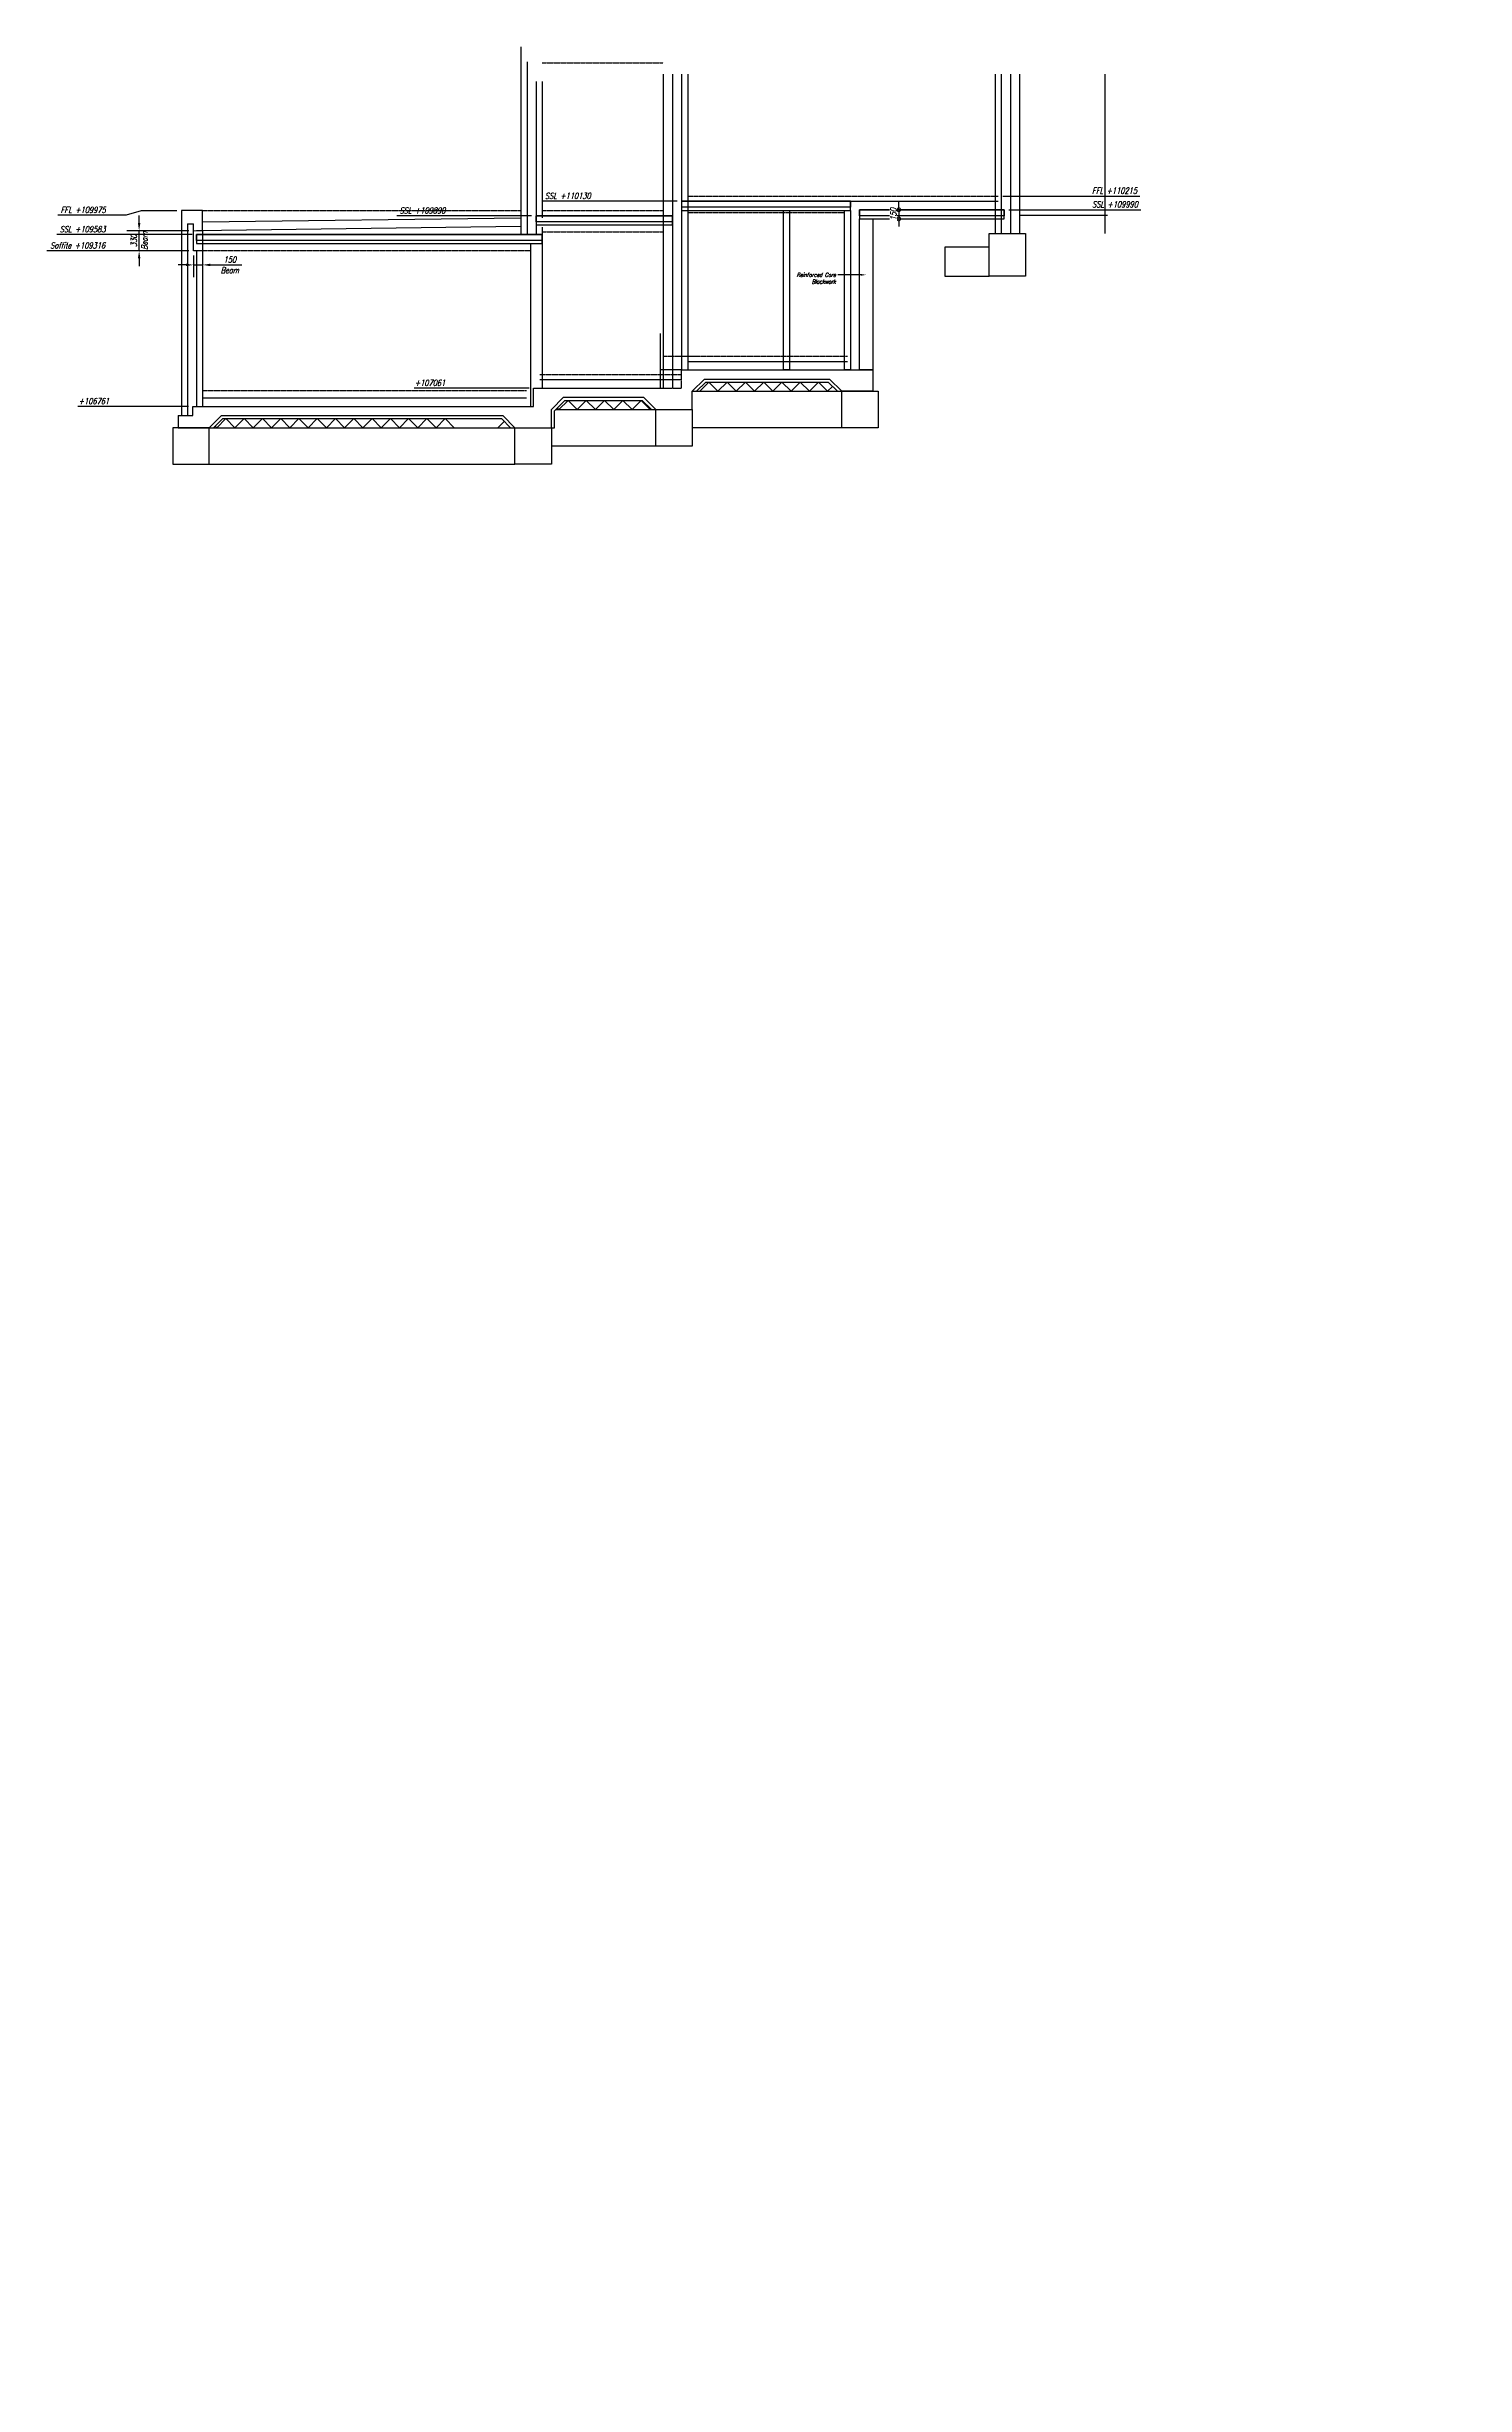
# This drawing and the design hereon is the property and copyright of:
# Model space of a CAD drawing. Header units: millimetres. Extents: x -1094 to 39211, y -128942 to 19617.
# Drawn here: x 15928 to 39211, y -54662 to -16276 of the extents above; entities that cross this region are included whole.
import ezdxf
from ezdxf import colors
from ezdxf.entities.mleader import LeaderData, LeaderLine
from ezdxf.math import Vec2, Vec3

# ---------------------------------------------------------------- set-up
doc = ezdxf.new("R2010")
doc.units = ezdxf.units.MM
doc.linetypes.add('HIDDEN', pattern=[9.525, 6.35, -3.175])
doc.linetypes.add('PHANTOM2', pattern=[1.25, 0.625, -0.125, 0.125, -0.125, 0.125, -0.125])
doc.layers.get('Defpoints').update_dxf_attribs({"color": 41})
for name, color, linetype in [('CHB+00_Dims-GA', 8, 'Continuous'), ('CHB+00_Groundslab', 4, 'Continuous'), ('CHB+00_Levels', 8, 'Continuous'), ('CHB+00_Lintels Over', 9, 'Continuous'), ('CHB+00_Walls-LB Ghost', 252, 'Continuous'), ('CHB+00_Walls-Retaining', 1, 'Continuous'), ('CHB-00_Dims-Foundation', 8, 'Continuous'), ('CHB-00_Foundation', 7, 'Continuous')]:
    doc.layers.add(name, color=color, linetype=linetype)
doc.styles.add('Romans15', font='romans.shx', dxfattribs={"width": 0.8, "oblique": 15})
doc.dimstyles.new('CHB_1-1', dxfattribs={"dimtxt": 2, "dimasz": 2.5, "dimexe": 4, "dimexo": 1.5, "dimgap": 0.75, "dimtad": 1, "dimdec": 0, "dimdsep": 46, "dimtxsty": 'Romans15', "dimcen": 1.5, "dimclrd": 8, "dimclre": 8, "dimclrt": 7, "dimadec": 0, "dimazin": 0, "dimtfac": 1, "dimtdec": 0, "dimtmove": 0, "dimatfit": 3, "dimfxl": 1, "dimarcsym": 0})

# ---------------------------------------------------------------- blocks, each defined once
blk = doc.blocks.new('*U111')
at = {"layer": 'CHB+00_Groundslab', "color": 8}
blk.add_lwpolyline([(-150, -75), (0, 75), (150, -75)], dxfattribs=at)
blk = doc.blocks.new('*U112')
at = {"layer": 'CHB+00_Groundslab', "color": 0, "linetype": 'ByBlock', "lineweight": -2, "transparency": 16777216}
for p in [(0, 0), (300, 0), (600, 0), (900, 0), (1200, 0), (1500, 0), (1800, 0)]:
    blk.add_blockref('*U111', p, dxfattribs=at)
blk = doc.blocks.new('_DotSmall')
at = {"color": 0, "linetype": 'ByBlock', "const_width": 0.5}
blk.add_lwpolyline([(-0.0625, 0, 1), (0.0625, 0, 1)], format="xyb", close=True, dxfattribs=at)
blk = doc.blocks.new('*D125')
at = {"layer": 'CHB+00_Dims-GA', "color": 8, "lineweight": -2, "transparency": 16777216}
for p, q in [((29913, -18952), (29913, -18827)), ((29913, -18952), (29913, -19102)), ((29913, -19102), (29913, -19227))]:
    blk.add_line(p, q, dxfattribs=at)
at = {"layer": 'Defpoints', "color": 0, "transparency": 16777216}
for p in [(30457, -18952), (30457, -19102)]:
    blk.add_point(p, dxfattribs=at)
at = {"layer": 'CHB+00_Dims-GA', "color": 8, "lineweight": -2, "transparency": 16777216, "xscale": 125, "yscale": 125, "zscale": 125}
for p, rotation in [((29913, -18952), 270), ((29913, -19102), 90)]:
    blk.add_blockref('_DotSmall', p, dxfattribs=dict(at, rotation=rotation))
at = {"layer": 'CHB+00_Dims-GA', "color": 7, "transparency": 16777216, "insert": (29825, -19027), "char_height": 100, "attachment_point": 5, "rotation": 90, "style": 'Romans15', "bg_fill": 3, "box_fill_scale": 1.1, "bg_fill_color": 256, "bg_fill_true_color": 13158600, "bg_fill_transparency": 0}
blk.add_mtext('150', dxfattribs=at)
at = {"layer": 'Defpoints', "color": 0, "transparency": 16777216}
blk.add_point((29913, -19102), dxfattribs=at)
blk = doc.blocks.new('*U113')
at = {"layer": 'CHB+00_Groundslab', "color": 8}
blk.add_lwpolyline([(-150, -75), (0, 75), (150, -75)], dxfattribs=at)
blk = doc.blocks.new('*U114')
at = {"layer": 'CHB+00_Groundslab', "color": 0, "linetype": 'ByBlock', "lineweight": -2, "transparency": 16777216}
for p in [(0, 0), (300, 0), (600, 0), (900, 0), (1200, 0)]:
    blk.add_blockref('*U113', p, dxfattribs=at)
blk = doc.blocks.new('*U115')
at = {"layer": 'CHB+00_Groundslab', "color": 8}
blk.add_lwpolyline([(-150, -75), (0, 75), (150, -75)], dxfattribs=at)
blk = doc.blocks.new('*U116')
at = {"layer": 'CHB+00_Groundslab', "color": 0, "linetype": 'ByBlock', "lineweight": -2, "transparency": 16777216}
for p in [(0, 0), (300, 0), (600, 0), (900, 0), (1200, 0), (1500, 0), (1800, 0), (2100, 0), (2400, 0), (2700, 0), (3000, 0), (3300, 0), (3600, 0)]:
    blk.add_blockref('*U115', p, dxfattribs=at)
blk = doc.blocks.new('*D135')
at = {"layer": 'CHB+00_Dims-GA', "color": 8, "linetype": 'Continuous', "lineweight": -2, "transparency": 16777216}
blk.add_line((18252, -22181), (16440, -22181), dxfattribs=at)
at = {"layer": 'Defpoints', "color": 0, "linetype": 'Continuous', "transparency": 16777216}
for p in [(16999, -22181), (18327, -22181), (31350, -128942)]:
    blk.add_point(p, dxfattribs=at)
at = {"layer": 'CHB+00_Dims-GA', "color": 7, "linetype": 'Continuous', "transparency": 16777216, "insert": (16701, -22093), "char_height": 100, "attachment_point": 5, "style": 'Romans15'}
blk.add_mtext('+106761', dxfattribs=at)
blk = doc.blocks.new('*D136')
at = {"layer": 'CHB+00_Dims-GA', "color": 8, "linetype": 'Continuous', "lineweight": -2, "transparency": 16777216}
blk.add_line((23844, -21881), (21957, -21881), dxfattribs=at)
at = {"layer": 'Defpoints', "color": 0, "linetype": 'Continuous', "transparency": 16777216}
for p in [(22516, -21881), (23919, -21881), (36932, -128942)]:
    blk.add_point(p, dxfattribs=at)
at = {"layer": 'CHB+00_Dims-GA', "color": 7, "linetype": 'Continuous', "transparency": 16777216, "insert": (22218, -21793), "char_height": 100, "attachment_point": 5, "style": 'Romans15'}
blk.add_mtext('+107061', dxfattribs=at)
blk = doc.blocks.new('*D160')
at = {"layer": 'CHB+00_Dims-GA', "color": 8, "lineweight": -2, "transparency": 16777216}
for p, q in [((17444, -19171), (17444, -19046)), ((18262, -19296), (17244, -19296)), ((17444, -19626), (17444, -19296)), ((18262, -19626), (17244, -19626)), ((17444, -19751), (17444, -19876))]:
    blk.add_line(p, q, dxfattribs=at)
at = {"layer": 'CHB+00_Dims-GA', "color": 8, "transparency": 16777216}
for points in [[(17424, -19171), (17465, -19171), (17444, -19296)], [(17424, -19751), (17465, -19751), (17444, -19626)]]:
    blk.add_solid(points, dxfattribs=at)
at = {"layer": 'Defpoints', "color": 0, "transparency": 16777216}
for p in [(17444, -19296), (18337, -19296), (18337, -19626)]:
    blk.add_point(p, dxfattribs=at)
at = {"layer": 'CHB+00_Dims-GA', "color": 7, "transparency": 16777216, "char_height": 100, "attachment_point": 5, "rotation": 90, "style": 'Romans15'}
for s, insert in [('330', (17357, -19461)), ('Beam', (17532, -19461))]:
    blk.add_mtext(s, dxfattribs=dict(at, insert=insert))
blk = doc.blocks.new('*D161')
at = {"layer": 'CHB+00_Dims-GA', "color": 8, "lineweight": -2, "transparency": 16777216}
for p, q in [((18212, -19857), (18087, -19857)), ((18337, -19701), (18337, -20057)), ((18337, -19857), (18487, -19857)), ((18487, -19701), (18487, -20057)), ((18612, -19857), (19129, -19857))]:
    blk.add_line(p, q, dxfattribs=at)
at = {"layer": 'CHB+00_Dims-GA', "color": 8, "transparency": 16777216}
for points in [[(18212, -19837), (18212, -19878), (18337, -19857)], [(18612, -19837), (18612, -19878), (18487, -19857)]]:
    blk.add_solid(points, dxfattribs=at)
at = {"layer": 'Defpoints', "color": 0, "transparency": 16777216}
for p in [(18337, -19626), (18487, -19626), (18487, -19857)]:
    blk.add_point(p, dxfattribs=at)
at = {"layer": 'CHB+00_Dims-GA', "color": 7, "transparency": 16777216, "char_height": 100, "attachment_point": 5, "style": 'Romans15'}
for s, insert in [('Beam', (18933, -19945)), ('150', (18933, -19770))]:
    blk.add_mtext(s, dxfattribs=dict(at, insert=insert))
blk = doc.blocks.new('*D141')
at = {"layer": 'CHB+00_Dims-GA', "color": 8, "linetype": 'Continuous', "lineweight": -2, "transparency": 16777216}
blk.add_line((18262, -19626), (15928, -19626), dxfattribs=at)
at = {"layer": 'Defpoints', "color": 0, "linetype": 'Continuous', "transparency": 16777216}
for p in [(16979, -19626), (18337, -19626), (31550, -128942)]:
    blk.add_point(p, dxfattribs=at)
at = {"layer": 'CHB+00_Dims-GA', "color": 7, "linetype": 'Continuous', "transparency": 16777216, "insert": (16435, -19538), "char_height": 100, "attachment_point": 5, "style": 'Romans15'}
blk.add_mtext('Soffite +109316', dxfattribs=at)
blk = doc.blocks.new('*D146')
at = {"layer": 'CHB+00_Dims-GA', "color": 8, "linetype": 'Continuous', "lineweight": -2, "transparency": 16777216}
for p, q in [((17229, -19042), (16111, -19042)), ((17479, -18967), (17229, -19042)), ((18062, -18967), (17479, -18967))]:
    blk.add_line(p, q, dxfattribs=at)
at = {"layer": 'Defpoints', "color": 0, "linetype": 'Continuous', "transparency": 16777216}
for p in [(16979, -19042), (18137, -18967), (31050, -128942)]:
    blk.add_point(p, dxfattribs=at)
at = {"layer": 'CHB+00_Dims-GA', "color": 7, "linetype": 'Continuous', "transparency": 16777216, "insert": (16526, -18954), "char_height": 100, "attachment_point": 5, "style": 'Romans15'}
blk.add_mtext('FFL +109975', dxfattribs=at)
blk = doc.blocks.new('*D147')
at = {"layer": 'CHB+00_Dims-GA', "color": 8, "linetype": 'Continuous', "lineweight": -2, "transparency": 16777216}
blk.add_line((18312, -19358), (16092, -19358), dxfattribs=at)
at = {"layer": 'Defpoints', "color": 0, "linetype": 'Continuous', "transparency": 16777216}
for p in [(16979, -19358), (18387, -19358), (31250, -128942)]:
    blk.add_point(p, dxfattribs=at)
at = {"layer": 'CHB+00_Dims-GA', "color": 7, "linetype": 'Continuous', "transparency": 16777216, "insert": (16517, -19271), "char_height": 100, "attachment_point": 5, "style": 'Romans15'}
blk.add_mtext('SSL +109583', dxfattribs=at)
blk = doc.blocks.new('*D148')
at = {"layer": 'CHB+00_Dims-GA', "color": 8, "linetype": 'Continuous', "lineweight": -2, "transparency": 16777216}
blk.add_line((23887, -19052), (21672, -19052), dxfattribs=at)
at = {"layer": 'Defpoints', "color": 0, "linetype": 'Continuous', "transparency": 16777216}
for p in [(22554, -19052), (23962, -19052), (36825, -128942)]:
    blk.add_point(p, dxfattribs=at)
at = {"layer": 'CHB+00_Dims-GA', "color": 7, "linetype": 'Continuous', "transparency": 16777216, "insert": (22094, -18964), "char_height": 100, "attachment_point": 5, "style": 'Romans15'}
blk.add_mtext('SSL +109890', dxfattribs=at)
blk = doc.blocks.new('*D149')
at = {"layer": 'CHB+00_Dims-GA', "color": 8, "linetype": 'Continuous', "lineweight": -2, "transparency": 16777216}
blk.add_line((26273, -18812), (24058, -18812), dxfattribs=at)
at = {"layer": 'Defpoints', "color": 0, "linetype": 'Continuous', "transparency": 16777216}
for p in [(24940, -18812), (26348, -18812), (39211, -128942)]:
    blk.add_point(p, dxfattribs=at)
at = {"layer": 'CHB+00_Dims-GA', "color": 7, "linetype": 'Continuous', "transparency": 16777216, "insert": (24480, -18724), "char_height": 100, "attachment_point": 5, "style": 'Romans15'}
blk.add_mtext('SSL +110130', dxfattribs=at)
blk = doc.blocks.new('*D150')
at = {"layer": 'CHB+00_Dims-GA', "color": 8, "linetype": 'Continuous', "lineweight": -2, "transparency": 16777216}
blk.add_line((31720, -18952), (33884, -18952), dxfattribs=at)
at = {"layer": 'Defpoints', "color": 0, "linetype": 'Continuous', "transparency": 16777216}
for p in [(31645, -18952), (33002, -18952), (18732, -128942)]:
    blk.add_point(p, dxfattribs=at)
at = {"layer": 'CHB+00_Dims-GA', "color": 7, "linetype": 'Continuous', "transparency": 16777216, "insert": (33462, -18864), "char_height": 100, "attachment_point": 5, "style": 'Romans15'}
blk.add_mtext('SSL +109990', dxfattribs=at)
blk = doc.blocks.new('*D151')
at = {"layer": 'CHB+00_Dims-GA', "color": 8, "linetype": 'Continuous', "lineweight": -2, "transparency": 16777216}
blk.add_line((31620, -18727), (33870, -18727), dxfattribs=at)
at = {"layer": 'Defpoints', "color": 0, "linetype": 'Continuous', "transparency": 16777216}
for p in [(31545, -18727), (33002, -18727), (18932, -128942)]:
    blk.add_point(p, dxfattribs=at)
at = {"layer": 'CHB+00_Dims-GA', "color": 7, "linetype": 'Continuous', "transparency": 16777216, "insert": (33455, -18639), "char_height": 100, "attachment_point": 5, "style": 'Romans15'}
blk.add_mtext('FFL +110215', dxfattribs=at)

msp = doc.modelspace()

# ---------------------------------------------------------------- linework, layer by layer
at = {"layer": 'CHB+00_Groundslab'}
for points in [[(23804.4, -22530.5), (24211.9, -22530.5), (24211.9, -22230.5), (24411.9, -22030.5), (25722.9, -22030.5), (25922.9, -22230.5), (26522.9, -22230.7), (26522.9, -21931.5), (26722.9, -21731.5), (28777.1, -21731.5), (28977.1, -21931.5), (29485.1, -21931.5)], [(26347.9, -21581.5), (29485.1, -21581.5), (29485.1, -21931.5)], [(18086.9, -22330.5), (18326.9, -22330.5), (18326.9, -22180.5), (23804.4, -22180.5)], [(23804.4, -22180.5), (23919.4, -22180.5), (23919.4, -21880.5), (25996.9, -21880.5)], [(23804.4, -22180.5), (23919.4, -22180.5), (23919.4, -21880.5), (25996.9, -21880.5)], [(18086.9, -22330.5), (18086.9, -22530.5), (18594.9, -22530.5), (18794.9, -22330.5), (23411.9, -22330.5), (23611.9, -22530.5), (23804.4, -22530.5)]]:
    msp.add_lwpolyline(points, dxfattribs=at)
at = {"layer": 'CHB+00_Groundslab', "linetype": 'HIDDEN', "ltscale": 0.25}
msp.add_lwpolyline([(25996.9, -21880.5), (26347.9, -21880.5), (26347.9, -21581.5)], dxfattribs=at)
msp.add_lwpolyline([(25996.9, -21880.5), (26347.9, -21880.5), (26347.9, -21581.5)], dxfattribs=at)
at = {"layer": 'CHB+00_Groundslab', "linetype": 'Continuous'}
msp.add_lwpolyline([(26347.9, -21581.5), (25996.9, -21581.5), (25996.9, -21880.5)], dxfattribs=at)
msp.add_lwpolyline([(26347.9, -21581.5), (25996.9, -21581.5), (25996.9, -21880.5)], dxfattribs=at)
at = {"layer": 'CHB+00_Groundslab', "color": 8}
for points in [[(26522.9, -21931.5), (26593.6, -21931.5), (26743.6, -21781.5), (28756.3, -21781.5), (28906.3, -21931.5), (28906.3, -21931.5)], [(28745.5, -21931.5), (28825.9, -21851.1)], [(24261.9, -22530.5), (24261.9, -22251.3), (24432.6, -22080.5), (25702.2, -22080.5), (25852.2, -22230.5), (25922.9, -22230.5)], [(24334.5, -22230.5), (24308.5, -22204.6)], [(18665.6, -22530.5), (18815.6, -22380.5), (23391.2, -22380.5), (23541.2, -22530.5)], [(18717.5, -22530.5), (18691.5, -22504.6)], [(24211.9, -22530.5), (24261.9, -22530.5)]]:
    msp.add_lwpolyline(points, dxfattribs=at)
at = {"layer": 'CHB+00_Groundslab', "color": 3, "linetype": 'Continuous'}
msp.add_lwpolyline([(29485.1, -21931.5), (28977.1, -21931.5), (28777.1, -21731.5)], dxfattribs=at)
at = {"layer": 'CHB+00_Groundslab', "color": 7}
for points in [[(24282.6, -22230.5), (25922.9, -22230.5)], [(26522.9, -21931.5), (29002.1, -21931.5)], [(18594.9, -22530.5), (23611.9, -22530.5)]]:
    msp.add_lwpolyline(points, dxfattribs=at)
at = {"layer": 'CHB+00_Groundslab', "color": 8, "linetype": 'Continuous'}
msp.add_lwpolyline([(23333.2, -22530.5), (23437.2, -22426.5)], dxfattribs=at)
at = {"layer": 'CHB+00_Levels', "color": 252, "linetype": 'Continuous'}
for p, q in [((23870, -19508.1), (23870, -22171)), ((24061.9, -19236.5), (24061.9, -21880.5))]:
    msp.add_line(p, q, dxfattribs=at)
at = {"layer": 'CHB+00_Levels', "linetype": 'PHANTOM2', "ltscale": 12.5}
for points in [[(24061.9, -16538.5), (26047.9, -16538.5)], [(18486.9, -18966.5), (23711.9, -18966)], [(24061.9, -18966), (26047.9, -18966)], [(26447.9, -18999), (29020.1, -18999)], [(24061.9, -19314), (26047.9, -19314)], [(18486.9, -19620.6), (23870, -19620.6)], [(26047.9, -21355.5), (29070.1, -21355.5)], [(24019.4, -21655.5), (26347.9, -21655.5)], [(18486.9, -21920.5), (23804.4, -21920.5)]]:
    msp.add_lwpolyline(points, dxfattribs=at)
at = {"layer": 'CHB+00_Levels', "linetype": 'Continuous'}
for points in [[(18486.9, -19151.7), (23711.9, -19082.4)], [(18386.9, -19293.1), (23711.9, -19222.4)], [(26447.9, -21441.5), (29070.1, -21441.5)], [(24019.4, -21740.5), (26347.9, -21740.5)], [(18486.9, -22040.5), (23804.4, -22040.5)]]:
    msp.add_lwpolyline(points, dxfattribs=at)
at = {"layer": 'CHB+00_Levels', "color": 3, "linetype": 'Continuous'}
msp.add_lwpolyline([(31894.6, -19041.5), (33336.3, -19041.5)], dxfattribs=at)
at = {"layer": 'CHB+00_Lintels Over', "linetype": 'Continuous'}
for points in [[(23961.9, -19201.5), (26197.9, -19201.5), (26197.9, -19051.5), (23961.9, -19051.5)], [(23961.9, -19051.5), (26197.9, -19051.5), (26197.9, -19151.5), (23961.9, -19151.5)], [(26347.9, -18961.5), (29120.1, -18961.5), (29120.1, -18811.5), (26347.9, -18811.5)], [(29270.1, -19101.5), (31644.6, -19101.5), (31644.6, -18951.5), (29270.1, -18951.5)], [(29270.1, -18951.5), (31644.6, -18951.5), (31644.6, -19051.5), (29270.1, -19051.5)], [(18386.9, -19508.1), (24061.9, -19508.1), (24061.9, -19358.1), (18386.9, -19358.1)]]:
    msp.add_lwpolyline(points, close=True, dxfattribs=at)
msp.add_lwpolyline([(26347.9, -18811.5), (29120.1, -18811.5), (29120.1, -18911.5), (26347.9, -18911.5)], dxfattribs=at)
at = {"layer": 'CHB+00_Lintels Over', "color": 1}
msp.add_lwpolyline([(18486.9, -19625.6), (18336.9, -19625.6), (18336.9, -19295.6), (18486.9, -19292.7)], close=True, dxfattribs=at)
at = {"layer": 'CHB+00_Lintels Over'}
msp.add_lwpolyline([(18386.9, -19358.1), (24061.9, -19358.1), (24061.9, -19458.1), (18386.9, -19458.1)], close=True, dxfattribs=at)
at = {"layer": 'CHB+00_Walls-LB Ghost'}
msp.add_lwpolyline([(29120.1, -21581.5), (29020.1, -21581.5), (29020.1, -18961.5), (29120.1, -18961.5)], close=True, dxfattribs=at)
at = {"layer": 'CHB+00_Walls-Retaining', "ltscale": 0.25}
msp.add_lwpolyline([(29485.1, -21581.5), (29270.1, -21581.5), (29270.1, -19101.5), (29485.1, -19101.5)], close=True, dxfattribs=at)
at = {"layer": 'CHB+00_Walls-Retaining', "linetype": 'Continuous'}
msp.add_lwpolyline([(25996.9, -20980.5), (25996.9, -21581.5)], dxfattribs=at)
at = {"layer": 'CHB-00_Dims-Foundation', "color": 252, "linetype": 'Continuous'}
for p, q in [((23711.9, -16276.5), (23711.9, -19363.1)), ((23811.9, -16526), (23811.9, -19363.1)), ((23961.9, -16845.5), (23961.9, -19358.1)), ((24061.9, -16845.5), (24061.9, -19086.5)), ((26047.9, -16726), (26047.9, -21880.5)), ((26197.9, -16726), (26197.9, -21880.5)), ((26347.9, -16726), (26347.9, -21581.5)), ((26447.9, -16726), (26447.9, -21581.5)), ((31494.6, -16726), (31494.6, -19341.5)), ((31594.6, -16726), (31594.6, -19341.5)), ((31744.6, -16726), (31744.6, -19341.5)), ((31894.6, -16726), (31894.6, -19341.5)), ((33294.6, -16726), (33294.6, -19341.5)), ((18136.9, -18966.5), (18136.9, -22330.5)), ((18236.9, -19181.5), (18236.9, -22330.5)), ((18386.9, -19625.6), (18386.9, -22180.5)), ((18486.9, -19625.6), (18486.9, -22180.5))]:
    msp.add_line(p, q, dxfattribs=at)
for points in [[(18486.9, -18966.5), (18136.9, -18966.5)], [(18236.9, -19181.5), (18336.9, -19181.5)], [(18336.9, -19295.6), (18336.9, -19181.5)], [(18486.9, -19292.7), (18486.9, -18966.5)]]:
    msp.add_lwpolyline(points, dxfattribs=at)
at = {"layer": 'CHB-00_Foundation', "linetype": 'Continuous'}
msp.add_lwpolyline([(30670.1, -20042.2), (31394.6, -20042), (31394.6, -19566.4), (30670.1, -19566.4)], close=True, dxfattribs=at)
at = {"layer": 'CHB-00_Foundation'}
msp.add_lwpolyline([(31394.6, -19341.5), (31994.6, -19341.5), (31994.6, -20042), (31394.6, -20042)], close=True, dxfattribs=at)
at = {"layer": 'CHB-00_Foundation', "ltscale": 0.5}
for points in [[(25922.9, -22230.5), (26522.9, -22230.7), (26522.9, -22830.5), (25922.9, -22830.5)], [(28977.1, -21931.5), (29577.1, -21931.5), (29577.1, -22531.5), (28977.1, -22531.5)], [(18594.9, -22530.5), (17994.9, -22530.5), (17994.9, -23130.5), (18594.9, -23130.5)], [(23611.9, -22530.5), (24211.9, -22530.5), (24211.9, -23130.5), (23611.9, -23130.5)]]:
    msp.add_lwpolyline(points, close=True, dxfattribs=at)
at = {"layer": 'CHB-00_Foundation', "color": 8}
for points in [[(28977.1, -22531.5), (26522.9, -22531.5)], [(25922.9, -22830.5), (24211.9, -22830.5)], [(18594.9, -23130.5), (23611.9, -23130.5)]]:
    msp.add_lwpolyline(points, dxfattribs=at)

# ---------------------------------------------------------------- block references
at = {"layer": 'CHB+00_Groundslab', "color": 8}
for name, p in [('*U112', (26795.5, -21856.5)), ('*U114', (24484.5, -22155.5)), ('*U116', (18867.5, -22455.5))]:
    msp.add_blockref(name, p, dxfattribs=at)

# ---------------------------------------------------------------- dimensions: what is measured, and where the dimension line sits
at = {"layer": 'CHB+00_Dims-GA'}
dim = msp.add_linear_dim(base=(17444.5, -19295.6), p1=(18336.9, -19625.6), p2=(18336.9, -19295.6), angle=90, text='<>\\XBeam', dimstyle='CHB_1-1', override={"dimscale": 50, "dimtix": 1, "dimtmove": 1}, dxfattribs=at)
dim.commit()
dim.dimension.update_dxf_attribs({"geometry": '*D160', "text_midpoint": (17444.5, -19460.6)})
dim = msp.add_linear_dim(base=(18486.9, -19857.4), p1=(18336.9, -19625.6), p2=(18486.9, -19625.6), text='<>\\XBeam', dimstyle='CHB_1-1', override={"dimscale": 50}, dxfattribs=at)
dim.commit()
dim.dimension.update_dxf_attribs({"geometry": '*D161', "text_midpoint": (18933.2, -19857.4)})
at = {"layer": 'CHB+00_Dims-GA', "linetype": 'Continuous'}
for feature_location, offset, origin, picture, middle in [((23919.4, -21880.5), (-1403, 0), (36932.2, -128941.5), '*D136', (22217.9, -21793)), ((18326.9, -22180.5), (-1327.8, 0), (31349.7, -128941.5), '*D135', (16700.6, -22093))]:
    dim = msp.add_ordinate_dim(feature_location=feature_location, offset=offset, dtype=0, origin=origin, text='+<>', dimstyle='CHB_1-1', override={"dimscale": 50}, dxfattribs=at)
    dim.commit()
    dim.dimension.update_dxf_attribs({"geometry": picture, "text_midpoint": middle})

# ---------------------------------------------------------------- next in the draw order: dimensions: what is measured, and where the dimension line sits
at = {"layer": 'CHB+00_Dims-GA'}
dim = msp.add_linear_dim(base=(29912.6, -19101.5), p1=(30457.3, -18951.5), p2=(30457.3, -19101.5), angle=90, dimstyle='CHB_1-1', override={"dimscale": 50, "dimblk1": 'DotSmall', "dimblk2": 'DotSmall', "dimsah": 1, "dimse1": 1, "dimse2": 1, "dimtix": 1, "dimtfill": 1}, dxfattribs=at)
dim.commit()
dim.dimension.update_dxf_attribs({"geometry": '*D125', "text_midpoint": (29825.1, -19026.5)})

# ---------------------------------------------------------------- next in the draw order: leaders
ml = msp.add_multileader_mtext('Standard', dxfattribs=at)
ml.set_content('Reinforced Core\\PBlockwork', color=7, style='Romans15')
ml.set_leader_properties(color=7)
ml.build(insert=Vec2(0, 0))
ml.multileader.update_dxf_attribs({"dogleg_length": 2, "arrow_head_size": 83.3, "scale": 33.333333})
ctx = ml.context
ctx.base_point, ctx.scale, ctx.char_height, ctx.arrow_head_size, ctx.landing_gap_size, ctx.plane_origin = Vec3(28199.5, -20020.7), 33.333333, 67, 83.3, 33.3, Vec3(28838.2, -19695.7)
ctx.text_align_type = 2
notes = []
notes.append((ctx, [(0, (1, 1, 0), (28979.4, -20020.7), (-1, 0), 66.7, [(0, [(29377.6, -20020.7)], 0, [])])]))
ctx.mtext.insert, ctx.mtext.alignment, ctx.mtext.flow_direction = Vec3(28879.4, -19987.2), 3, 5
ctx.mtext.has_bg_fill, ctx.mtext.bg_color, ctx.mtext.bg_scale_factor, ctx.mtext.bg_transparency, ctx.mtext.use_window_bg_color = 1, -1027028792, 1.5, 0, 1
for ctx, leaders in notes:
    for number, flags, end, landing, length, lines in leaders:
        leader = LeaderData()
        leader.index, (leader.has_last_leader_line, leader.has_dogleg_vector, leader.attachment_direction) = number, flags
        leader.last_leader_point, leader.dogleg_vector, leader.dogleg_length = Vec3(end), Vec3(landing), length
        for number, points, colour, breaks in lines:
            line = LeaderLine()
            line.index, line.vertices, line.color, line.breaks = number, Vec3.list(points), colors.encode_raw_color(colour), breaks
            leader.lines.append(line)
        ctx.leaders.append(leader)

# ---------------------------------------------------------------- next in the draw order: linework, layer by layer
at = {"layer": 'CHB+00_Levels', "linetype": 'Continuous'}
msp.add_line((29120.1, -18811.5), (31544.6, -18811.5), dxfattribs=at)
at = {"layer": 'CHB+00_Levels', "linetype": 'PHANTOM2', "ltscale": 12.5}
msp.add_lwpolyline([(26447.9, -18726.5), (31544.6, -18726.5)], dxfattribs=at)
at = {"layer": 'CHB+00_Walls-LB Ghost'}
msp.add_lwpolyline([(28120.1, -21581.5), (28020.1, -21581.5), (28020.1, -18961.5), (28120.1, -18961.5)], close=True, dxfattribs=at)
msp.add_lwpolyline([(28120.1, -21581.5), (28020.1, -21581.5), (28020.1, -18961.5), (28120.1, -18961.5)], close=True, dxfattribs=at)

# ---------------------------------------------------------------- next in the draw order: dimensions: what is measured, and where the dimension line sits
at = {"layer": 'CHB+00_Dims-GA', "linetype": 'Continuous'}
for feature_location, offset, origin, text, picture, middle in [((18136.9, -18966.5), (-1157.8, -75), (31049.7, -128941.5), 'FFL +<>', '*D146', (16526.3, -18954)), ((31644.6, -18951.5), (1357.8, 0), (18731.8, -128941.5), 'SSL +<>', '*D150', (33462.2, -18864)), ((31544.6, -18726.5), (1457.8, 0), (18931.8, -128941.5), 'FFL +<>', '*D151', (33455.2, -18639)), ((26347.9, -18811.5), (-1407.8, 0), (39210.8, -128941.5), 'SSL +<>', '*D149', (24480.4, -18724)), ((18386.9, -19358.1), (-1407.8, 0), (31249.7, -128941.5), 'SSL +<>', '*D147', (16516.8, -19270.6)), ((23961.9, -19051.5), (-1407.8, 0), (36824.8, -128941.5), 'SSL +<>', '*D148', (22094.4, -18964)), ((18336.9, -19625.6), (-1357.8, 0), (31549.7, -128941.5), 'Soffite +<>', '*D141', (16434.9, -19538.1))]:
    dim = msp.add_ordinate_dim(feature_location=feature_location, offset=offset, dtype=0, origin=origin, text=text, dimstyle='CHB_1-1', override={"dimscale": 50}, dxfattribs=at)
    dim.commit()
    dim.dimension.update_dxf_attribs({"geometry": picture, "text_midpoint": middle})

doc.saveas('drawing.dxf')
